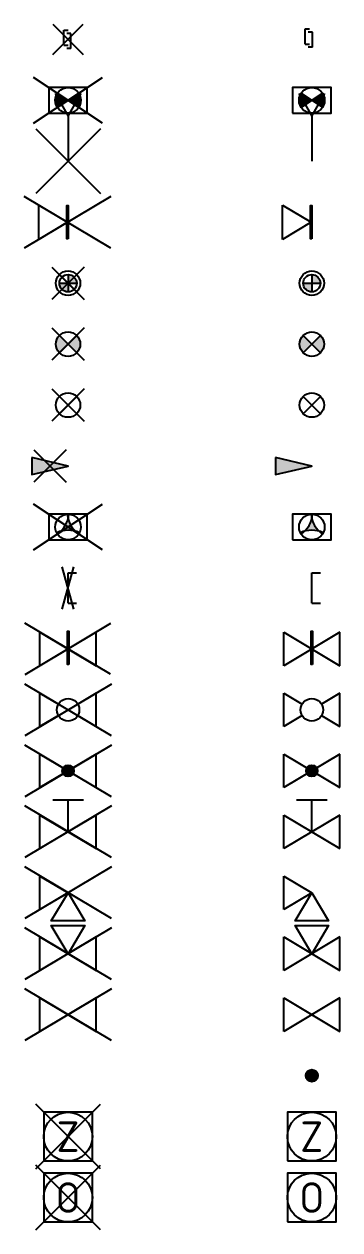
# Model space of a CAD drawing. Header units: metres. Extents: x -43.9 to -33.2, y 164.6 to 244.7.
# Drawn here: x -40.17 to -34.99, y 164.57 to 184.35 of the extents above; entities that cross this region are included whole.
import ezdxf
from ezdxf.enums import TextEntityAlignment as Align

# ---------------------------------------------------------------- set-up
doc = ezdxf.new("R2010")
doc.units = ezdxf.units.M
doc.layers.get('0').update_dxf_attribs({"color": 150})
doc.styles.add('NLCS-ISO', font='NLCS-ISO.ttf')

# ---------------------------------------------------------------- blocks, each defined once
blk = doc.blocks.new('SRI-AANSLUITPUT_ONTSTOPPINGSPUT-SO')
blk.add_lwpolyline([(-2, -2), (2, -2), (2, 2), (-2, 2)], close=True)
blk.add_circle((0, 0), 2)
at = {"style": 'NLCS-ISO'}
blk.add_text('O', height=2.5, dxfattribs=at).set_placement((0, 0), align=Align.MIDDLE_CENTER)
blk = doc.blocks.new('SRI-AANSLUITPUT_ZANDVANGPUT-SO')
at = {"flags": 128}
blk.add_lwpolyline([(-2, -2), (2, -2), (2, 2), (-2, 2)], close=True, dxfattribs=at)
blk.add_circle((0, 0), 2)
at = {"style": 'NLCS-ISO'}
blk.add_text('Z', height=2.5, dxfattribs=at).set_placement((-0.003, -0.007), align=Align.MIDDLE_CENTER)
blk = doc.blocks.new('SRI-HULPSTUK_AANSLUITING-SO')
h = blk.add_hatch(color=256)
h.dxf.hatch_style = 1
edge = h.paths.add_edge_path()
edge.add_arc((0, 0), 0.5, 0, 360)
blk.add_circle((0, 0), 0.5)
blk = doc.blocks.new('SRI-HULPSTUK_AFSLUITER-SO')
for p, q in [((2.304, 1.373), (-2.304, -1.373)), ((-2.304, 1.373), (2.304, -1.373)), ((-2.304, -1.373), (-2.304, 1.373)), ((2.304, -1.373), (2.304, 1.373))]:
    blk.add_line(p, q)
blk = doc.blocks.new('SRI-HULPSTUK_AFSLUITER_DRIEWEG-SO')
for p, q in [((2.304, 1.373), (-2.304, -1.373)), ((-2.304, 1.373), (2.304, -1.373)), ((-2.304, -1.373), (-2.304, 1.373)), ((2.304, -1.373), (2.304, 1.373))]:
    blk.add_line(p, q)
at = {"flags": 128}
blk.add_lwpolyline([(0, 0), (-1.373, 2.304), (1.373, 2.304)], close=True, dxfattribs=at)
blk = doc.blocks.new('SRI-HULPSTUK_AFSLUITER_HAAKS-SO')
for p, q in [((-2.304, 1.373), (0, 0)), ((-2.304, -1.373), (-2.304, 1.373)), ((0, 0), (-2.304, -1.373))]:
    blk.add_line(p, q)
at = {"flags": 128}
blk.add_lwpolyline([(0, 0), (1.373, -2.304), (-1.373, -2.304)], close=True, dxfattribs=at)
blk = doc.blocks.new('SRI-HULPSTUK_AFSLUITER_HANDBEDIEND-SO')
for p, q in [((-1.254, 2.619), (1.254, 2.619)), ((0, 0), (0, 2.619)), ((2.304, 1.373), (-2.304, -1.373)), ((-2.304, 1.373), (2.304, -1.373)), ((-2.304, -1.373), (-2.304, 1.373)), ((2.304, -1.373), (2.304, 1.373))]:
    blk.add_line(p, q)
blk = doc.blocks.new('SRI-HULPSTUK_AFSLUITER_KLEP-SO')
h = blk.add_hatch(color=256)
edge = h.paths.add_edge_path()
edge.add_arc((0, 0), 0.471, 0, 360)
for p, q in [((2.304, 1.373), (-2.304, -1.373)), ((-2.304, 1.373), (2.304, -1.373)), ((-2.304, -1.373), (-2.304, 1.373)), ((2.304, -1.373), (2.304, 1.373))]:
    blk.add_line(p, q)
blk.add_circle((0, 0), 0.471)
blk = doc.blocks.new('SRI-HULPSTUK_AFSLUITER_KOGEL-SO')
for p, q in [((-2.304, 1.373), (-0.793, 0.473)), ((-2.304, -1.373), (-2.304, 1.373)), ((2.304, 1.373), (0.793, 0.473)), ((2.304, -1.373), (2.304, 1.373)), ((-0.793, -0.473), (-2.304, -1.373)), ((0.793, -0.473), (2.304, -1.373))]:
    blk.add_line(p, q)
blk.add_circle((0, 0), 0.923)
blk = doc.blocks.new('SRI-HULPSTUK_AFSLUITER_SPINDEL-SO')
blk.add_hatch(color=256).paths.add_polyline_path([(0.052, -1.29), (-0.053, -1.29), (-0.053, 1.456), (0.052, 1.456)])
for p, q in [((2.304, 1.373), (-2.304, -1.373)), ((-2.304, 1.373), (2.304, -1.373)), ((-2.304, -1.373), (-2.304, 1.373)), ((-0.053, -1.29), (-0.053, 1.456)), ((0.052, -1.29), (0.052, 1.456)), ((2.304, -1.373), (2.304, 1.373)), ((-0.053, 0.083), (0.052, 0.083))]:
    blk.add_line(p, q)
at = {"flags": 128}
blk.add_lwpolyline([(0.052, -1.29), (-0.053, -1.29), (-0.053, 1.456), (0.052, 1.456)], close=True, dxfattribs=at)
blk = doc.blocks.new('SRI-HULPSTUK_AFSLUITSTUK_EINDKAP-SO')
for p, q in [((0, -1.25), (0, 1.25)), ((0, 1.25), (0.7, 1.25)), ((0, -1.25), (0.7, -1.25))]:
    blk.add_line(p, q)
blk = doc.blocks.new('SRI-HULPSTUK_CONTROLEPUT-SO')
h = blk.add_hatch(color=256)
h.dxf.hatch_style = 1
h.paths.add_polyline_path([(0.066, 1.048, 0.031281), (-0.066, 1.048, 0.041169), (0, 0.682, 0.041169)])
h.paths.add_polyline_path([(0, 0.682, -0.132759), (-0.59, -0.341, -0.132759), (0.59, -0.341, -0.132759)])
h.paths.add_polyline_path([(-0.59, -0.341, 0.041169), (-0.94, -0.467, 0.031281), (-0.875, -0.581, 0.041169)])
h.paths.add_polyline_path([(0.59, -0.341, 0.041169), (0.875, -0.581, 0.031281), (0.94, -0.467, 0.041169)])
at = {"flags": 128}
blk.add_lwpolyline([(-1.575, -1.05), (1.575, -1.05), (1.575, 1.05), (-1.575, 1.05)], close=True, dxfattribs=at)
blk.add_circle((0, 0), 1.05)
for centre, start, end in [((-2.187, 1.263), 305.44552, 354.55448), ((2.187, 1.263), 185.44552, 234.55448), ((0, -2.525), 65.44552, 114.55448)]:
    blk.add_arc(centre, 2.263, start, end)
blk = doc.blocks.new('SRI-HULPSTUK_DOORVOER-SO')
h = blk.add_hatch(color=256)
h.dxf.hatch_style = 1
h.paths.add_polyline_path([(-2.974, 0.705), (-2.974, -0.705), (0, 0)])
at = {"flags": 128}
blk.add_lwpolyline([(-2.974, 0.705), (-2.974, -0.705), (0, 0)], close=True, dxfattribs=at)
blk = doc.blocks.new('SRI-HULPSTUK_INLAAT-SO')
for p, q in [((-0.707, 0.707), (0.707, -0.707)), ((-0.707, -0.707), (0.707, 0.707))]:
    blk.add_line(p, q)
blk.add_circle((0, 0), 1)
blk = doc.blocks.new('SRI-HULPSTUK_INLAAT_125MM-SO')
h = blk.add_hatch(color=256)
h.dxf.hatch_style = 1
h.paths.add_polyline_path([(-0.707, 0.707, 0.198912), (-1, 0, 0.198912), (-0.707, -0.707), (0, 0)])
h = blk.add_hatch(color=256)
h.dxf.hatch_style = 1
h.paths.add_polyline_path([(1, 0, 0.198912), (0.707, 0.707), (0, 0), (0.707, -0.707, 0.198912)])
for p, q in [((-0.707, 0.707), (0.707, -0.707)), ((-0.707, -0.707), (0.707, 0.707))]:
    blk.add_line(p, q)
blk.add_circle((0, 0), 1)
blk = doc.blocks.new('SRI-HULPSTUK_INLAAT_160MM-SO')
h = blk.add_hatch(color=256)
h.dxf.hatch_style = 1
h.paths.add_polyline_path([(0, 0.71), (0, 0), (0.71, 0, 0.414214)])
h.paths.add_polyline_path([(0, 0), (-0.71, 0, 0.414214), (0, -0.71)])
for p, q in [((-0.71, 0), (0.71, 0)), ((0, 0.71), (0, -0.71))]:
    blk.add_line(p, q)
for radius in [1, 0.71]:
    blk.add_circle((0, 0), radius)
blk = doc.blocks.new('SRI-HULPSTUK_KEERKLEP-SO')
blk.add_hatch(color=256).paths.add_polyline_path([(0, -1.373), (-0.105, -1.373), (-0.105, 1.373), (0, 1.373)])
for p, q in [((-2.409, 1.404), (-0.052, 0)), ((-2.409, -1.404), (-2.409, 1.404)), ((-0.105, -1.373), (-0.105, 1.373)), ((0, -1.373), (0, 1.373)), ((-0.105, 0), (0, 0)), ((-0.052, 0), (-2.409, -1.404))]:
    blk.add_line(p, q)
at = {"flags": 128}
blk.add_lwpolyline([(0, -1.373), (-0.105, -1.373), (-0.105, 1.373), (0, 1.373)], close=True, dxfattribs=at)
blk = doc.blocks.new('SRI-HULPSTUK_ONTLUCHTING-SO')
blk.add_line((0, 3.713), (0, 0))
at = {"flags": 128}
blk.add_lwpolyline([(-1.071, 5.57), (0, 3.713), (1.071, 5.57)], dxfattribs=at)
blk = doc.blocks.new('SRI-HULPSTUK_ONTSTOPPINGSSTUK-SO')
for points in [[(-0.874, 0.582, 0.148069), (-1.05, 0, 0.148069), (-0.874, -0.582), (0, 0)], [(0, 0), (0.874, -0.582, 0.148069), (1.05, 0, 0.148069), (0.874, 0.582)]]:
    blk.add_hatch(color=256).paths.add_polyline_path(points)
for p, q in [((0.874, 0.582), (-0.874, -0.582)), ((-0.874, 0.582), (0.874, -0.582)), ((-0.874, -0.582), (0.874, 0.582))]:
    blk.add_line(p, q)
at = {"flags": 128}
blk.add_lwpolyline([(-1.575, -1.05), (1.575, -1.05), (1.575, 1.05), (-1.575, 1.05)], close=True, dxfattribs=at)
blk.add_circle((0, 0), 1.05)
blk = doc.blocks.new('SRI-HULPSTUK_VERLOOPSTUK-SO')
for p, q in [((-0.539, -0.383), (-0.539, 0.867)), ((-0.539, 0.867), (-0.193, 0.867)), ((0.048, 0.598), (-0.298, 0.598)), ((0.048, -0.652), (0.048, 0.598)), ((-0.539, -0.383), (-0.193, -0.383)), ((0.048, -0.652), (-0.298, -0.652))]:
    blk.add_line(p, q)
blk = doc.blocks.new('V-SRI-AANSLUITPUT_ONTSTOPPINGSPUT-SO')
for p, q in [((-2.652, -2.652), (2.652, 2.652)), ((2.652, -2.652), (-2.652, 2.652))]:
    blk.add_line(p, q)
blk.add_lwpolyline([(-2, -2), (2, -2), (2, 2), (-2, 2)], close=True)
blk.add_circle((0, 0), 2)
at = {"style": 'NLCS-ISO'}
blk.add_text('O', height=2.5, dxfattribs=at).set_placement((0, 0), align=Align.MIDDLE_CENTER)
blk = doc.blocks.new('V-SRI-AANSLUITPUT_ZANDVANGPUT-SO')
for p, q in [((-2.652, -2.652), (2.652, 2.652)), ((2.652, -2.652), (-2.652, 2.652))]:
    blk.add_line(p, q)
at = {"flags": 128}
blk.add_lwpolyline([(-2, -2), (2, -2), (2, 2), (-2, 2)], close=True, dxfattribs=at)
blk.add_circle((0, 0), 2)
at = {"style": 'NLCS-ISO'}
blk.add_text('Z', height=2.5, dxfattribs=at).set_placement((0, 0), align=Align.MIDDLE_CENTER)
blk = doc.blocks.new('V-SRI-HULPSTUK_AFSLUITER-SO')
for p, q in [((3.554, 2.118), (-3.554, -2.118)), ((3.554, -2.118), (-3.554, 2.118)), ((2.304, 1.373), (-2.304, -1.373)), ((-2.304, 1.373), (2.304, -1.373)), ((-2.304, -1.373), (-2.304, 1.373)), ((2.304, -1.373), (2.304, 1.373))]:
    blk.add_line(p, q)
blk = doc.blocks.new('V-SRI-HULPSTUK_AFSLUITER_DRIEWEG-SO')
for p, q in [((3.554, 2.118), (-3.554, -2.118)), ((3.554, -2.118), (-3.554, 2.118)), ((2.304, 1.373), (-2.304, -1.373)), ((-2.304, 1.373), (2.304, -1.373)), ((-2.304, -1.373), (-2.304, 1.373)), ((2.304, -1.373), (2.304, 1.373))]:
    blk.add_line(p, q)
at = {"flags": 128}
blk.add_lwpolyline([(0, 0), (-1.373, 2.304), (1.373, 2.304)], close=True, dxfattribs=at)
blk = doc.blocks.new('V-SRI-HULPSTUK_AFSLUITER_HAAKS-SO')
for p, q in [((3.554, 2.118), (-3.554, -2.118)), ((3.554, -2.118), (-3.554, 2.118)), ((-2.304, 1.373), (0, 0)), ((-2.304, -1.373), (-2.304, 1.373)), ((0, 0), (-2.304, -1.373))]:
    blk.add_line(p, q)
at = {"flags": 128}
blk.add_lwpolyline([(0, 0), (1.373, -2.304), (-1.373, -2.304)], close=True, dxfattribs=at)
blk = doc.blocks.new('V-SRI-HULPSTUK_AFSLUITER_HANDBEDIEND-SO')
for p, q in [((3.554, 2.118), (-3.554, -2.118)), ((3.554, -2.118), (-3.554, 2.118)), ((-1.254, 2.619), (1.254, 2.619)), ((0, 0), (0, 2.619)), ((2.304, 1.373), (-2.304, -1.373)), ((-2.304, 1.373), (2.304, -1.373)), ((-2.304, -1.373), (-2.304, 1.373)), ((2.304, -1.373), (2.304, 1.373))]:
    blk.add_line(p, q)
blk = doc.blocks.new('V-SRI-HULPSTUK_AFSLUITER_KLEP-SO')
h = blk.add_hatch(color=256)
edge = h.paths.add_edge_path()
edge.add_arc((0, 0), 0.471, 0, 360)
for p, q in [((3.554, 2.118), (-3.554, -2.118)), ((3.554, -2.118), (-3.554, 2.118)), ((2.304, 1.373), (-2.304, -1.373)), ((-2.304, 1.373), (2.304, -1.373)), ((-2.304, -1.373), (-2.304, 1.373)), ((2.304, -1.373), (2.304, 1.373))]:
    blk.add_line(p, q)
blk.add_circle((0, 0), 0.471)
blk = doc.blocks.new('V-SRI-HULPSTUK_AFSLUITER_KOGEL-SO')
for p, q in [((3.554, 2.118), (-3.554, -2.118)), ((3.554, -2.118), (-3.554, 2.118)), ((-2.304, 1.373), (-0.793, 0.473)), ((-2.304, -1.373), (-2.304, 1.373)), ((2.304, 1.373), (0.793, 0.473)), ((2.304, -1.373), (2.304, 1.373)), ((-0.793, -0.473), (-2.304, -1.373)), ((0.793, -0.473), (2.304, -1.373))]:
    blk.add_line(p, q)
blk.add_circle((0, 0), 0.923)
blk = doc.blocks.new('V-SRI-HULPSTUK_AFSLUITER_SPINDEL-SO')
blk.add_hatch(color=256).paths.add_polyline_path([(0.052, -1.29), (-0.053, -1.29), (-0.053, 1.456), (0.052, 1.456)])
for p, q in [((3.488, -2.079), (-3.554, 2.118)), ((3.488, 2.079), (-3.554, -2.118)), ((2.304, 1.373), (-2.304, -1.373)), ((-2.304, 1.373), (2.304, -1.373)), ((-2.304, -1.373), (-2.304, 1.373)), ((-0.053, -1.29), (-0.053, 1.456)), ((0.052, -1.29), (0.052, 1.456)), ((2.304, -1.373), (2.304, 1.373)), ((-0.053, 0.083), (0.052, 0.083))]:
    blk.add_line(p, q)
at = {"flags": 128}
blk.add_lwpolyline([(0.052, -1.29), (-0.053, -1.29), (-0.053, 1.456), (0.052, 1.456)], close=True, dxfattribs=at)
blk = doc.blocks.new('V-SRI-HULPSTUK_AFSLUITSTUK_EINDKAP-SO')
for p, q in [((0.485, -1.731), (-0.485, 1.731)), ((-0.485, -1.731), (0.485, 1.731)), ((0, -1.25), (0, 1.25)), ((0, 1.25), (0.7, 1.25)), ((0, -1.25), (0.7, -1.25))]:
    blk.add_line(p, q)
blk = doc.blocks.new('V-SRI-HULPSTUK_CONTROLEPUT-SO')
h = blk.add_hatch(color=256)
h.dxf.hatch_style = 1
h.paths.add_polyline_path([(0.066, 1.048, 0.031281), (-0.066, 1.048, 0.041169), (0, 0.682, 0.041169)])
h.paths.add_polyline_path([(0, 0.682, -0.132759), (-0.59, -0.341, -0.132759), (0.59, -0.341, -0.132759)])
h.paths.add_polyline_path([(-0.59, -0.341, 0.041169), (-0.94, -0.467, 0.031281), (-0.875, -0.581, 0.041169)])
h.paths.add_polyline_path([(0.59, -0.341, 0.041169), (0.875, -0.581, 0.031281), (0.94, -0.467, 0.041169)])
for p, q in [((2.825, -1.883), (-2.825, 1.883)), ((-2.825, -1.883), (2.825, 1.883))]:
    blk.add_line(p, q)
at = {"flags": 128}
blk.add_lwpolyline([(-1.575, -1.05), (1.575, -1.05), (1.575, 1.05), (-1.575, 1.05)], close=True, dxfattribs=at)
blk.add_circle((0, 0), 1.05)
for centre, start, end in [((-2.187, 1.263), 305.44552, 354.55448), ((2.187, 1.263), 185.44552, 234.55448), ((0, -2.525), 65.44552, 114.55448)]:
    blk.add_arc(centre, 2.263, start, end)
blk = doc.blocks.new('V-SRI-HULPSTUK_INLAAT-SO')
for p, q in [((-0.707, 0.707), (0.707, -0.707)), ((-0.707, -0.707), (0.707, 0.707))]:
    blk.add_line(p, q)
at = {"flags": 128}
for points in [[(-1.326, 1.326), (1.326, -1.326)], [(1.326, 1.326), (-1.326, -1.326)]]:
    blk.add_lwpolyline(points, dxfattribs=at)
blk.add_circle((0, 0), 1)
blk = doc.blocks.new('V-SRI-HULPSTUK_INLAAT_125MM-SO')
h = blk.add_hatch(color=256)
h.dxf.hatch_style = 1
h.paths.add_polyline_path([(-0.707, 0.707, 0.198912), (-1, 0, 0.198912), (-0.707, -0.707), (0, 0)])
h = blk.add_hatch(color=256)
h.dxf.hatch_style = 1
h.paths.add_polyline_path([(1, 0, 0.198912), (0.707, 0.707), (0, 0), (0.707, -0.707, 0.198912)])
for p, q in [((-0.707, 0.707), (0.707, -0.707)), ((-0.707, -0.707), (0.707, 0.707))]:
    blk.add_line(p, q)
at = {"flags": 128}
for points in [[(-1.326, 1.326), (1.326, -1.326)], [(1.326, 1.326), (-1.326, -1.326)]]:
    blk.add_lwpolyline(points, dxfattribs=at)
blk.add_circle((0, 0), 1)
blk = doc.blocks.new('V-SRI-HULPSTUK_INLAAT_160MM-SO')
h = blk.add_hatch(color=256)
h.dxf.hatch_style = 1
h.paths.add_polyline_path([(0, 0.71), (0, 0), (0.71, 0, 0.414214)])
h.paths.add_polyline_path([(0, 0), (-0.71, 0, 0.414214), (0, -0.71)])
for p, q in [((-0.707, 0.707), (0.707, -0.707)), ((-0.707, -0.707), (0.707, 0.707)), ((0, 0.71), (0, -0.71)), ((-0.71, 0), (0.71, 0))]:
    blk.add_line(p, q)
at = {"flags": 128}
for points in [[(-1.326, 1.326), (1.326, -1.326)], [(1.326, 1.326), (-1.326, -1.326)]]:
    blk.add_lwpolyline(points, dxfattribs=at)
for radius in [1, 0.71]:
    blk.add_circle((0, 0), radius)
blk = doc.blocks.new('V-SRI-HULPSTUK_KEERKLEP-SO')
blk.add_hatch(color=256).paths.add_polyline_path([(0, -1.373), (-0.105, -1.373), (-0.105, 1.373), (0, 1.373)])
for p, q in [((3.501, 2.118), (-3.606, -2.118)), ((3.501, -2.118), (-3.606, 2.118)), ((-2.409, 1.404), (-0.052, 0)), ((-2.409, -1.404), (-2.409, 1.404)), ((-0.105, -1.373), (-0.105, 1.373)), ((0, -1.373), (0, 1.373)), ((-0.105, 0), (0, 0)), ((-0.052, 0), (-2.409, -1.404))]:
    blk.add_line(p, q)
at = {"flags": 128}
blk.add_lwpolyline([(0, -1.373), (-0.105, -1.373), (-0.105, 1.373), (0, 1.373)], close=True, dxfattribs=at)
blk = doc.blocks.new('V-SRI-HULPSTUK_ONTLUCHTING-SO')
blk.add_line((0, 3.713), (0, 0))
at = {"flags": 128}
for points in [[(-1.071, 5.57), (0, 3.713), (1.071, 5.57)], [(-2.652, 2.652), (2.652, -2.652)], [(2.652, 2.652), (-2.652, -2.652)]]:
    blk.add_lwpolyline(points, dxfattribs=at)
blk = doc.blocks.new('V-SRI-HULPSTUK_ONTSTOPPINGSSTUK-SO')
for points in [[(-0.874, 0.582, 0.148069), (-1.05, 0, 0.148069), (-0.874, -0.582), (0, 0)], [(0, 0), (0.874, -0.582, 0.148069), (1.05, 0, 0.148069), (0.874, 0.582)]]:
    blk.add_hatch(color=256).paths.add_polyline_path(points)
for p, q in [((2.825, -1.883), (-2.825, 1.883)), ((-2.825, -1.883), (2.825, 1.883)), ((0.874, 0.582), (-0.874, -0.582)), ((-0.874, 0.582), (0.874, -0.582)), ((-0.874, -0.582), (0.874, 0.582))]:
    blk.add_line(p, q)
at = {"flags": 128}
blk.add_lwpolyline([(-1.575, -1.05), (1.575, -1.05), (1.575, 1.05), (-1.575, 1.05)], close=True, dxfattribs=at)
blk.add_circle((0, 0), 1.05)
blk = doc.blocks.new('V-SRI-HULPSTUK_VERLOOPSTUK-SO')
for p, q in [((-1.25, -1.25), (1.25, 1.25)), ((-1.25, 1.25), (1.25, -1.25)), ((-0.346, -0.49), (-0.346, 0.76)), ((-0.346, 0.76), (0, 0.76)), ((0.241, 0.49), (-0.105, 0.49)), ((0.241, -0.76), (0.241, 0.49)), ((-0.346, -0.49), (0, -0.49)), ((0.241, -0.76), (-0.105, -0.76))]:
    blk.add_line(p, q)
blk = doc.blocks.new('V-SRI-HULPSTUK_DOORVOER-SO')
h = blk.add_hatch(color=256)
h.dxf.hatch_style = 1
h.paths.add_polyline_path([(-2.974, 0.705), (-2.974, -0.705), (0, 0)])
blk.add_line((-2.194, -0.707), (-0.78, 0.707))
at = {"flags": 128}
for points in [[(-2.813, 1.326), (-0.161, -1.326)], [(-0.161, 1.326), (-2.813, -1.326)]]:
    blk.add_lwpolyline(points, dxfattribs=at)
blk.add_lwpolyline([(-2.974, 0.705), (-2.974, -0.705), (0, 0)], close=True, dxfattribs=at)

msp = doc.modelspace()

# ---------------------------------------------------------------- block references
at = {"xscale": 0.2, "yscale": 0.2, "zscale": 0.2}
for name, p in [('V-SRI-HULPSTUK_VERLOOPSTUK-SO', (-39.45, 184.102)), ('SRI-HULPSTUK_VERLOOPSTUK-SO', (-35.45, 184.102)), ('V-SRI-HULPSTUK_ONTSTOPPINGSSTUK-SO', (-39.45, 183.102)), ('V-SRI-HULPSTUK_ONTLUCHTING-SO', (-39.45, 182.102)), ('SRI-HULPSTUK_ONTSTOPPINGSSTUK-SO', (-35.45, 183.102)), ('SRI-HULPSTUK_ONTLUCHTING-SO', (-35.45, 182.102)), ('V-SRI-HULPSTUK_KEERKLEP-SO', (-39.45, 181.102)), ('SRI-HULPSTUK_KEERKLEP-SO', (-35.45, 181.102)), ('V-SRI-HULPSTUK_INLAAT_160MM-SO', (-39.45, 180.102)), ('SRI-HULPSTUK_INLAAT_160MM-SO', (-35.45, 180.102)), ('V-SRI-HULPSTUK_INLAAT_125MM-SO', (-39.45, 179.102)), ('SRI-HULPSTUK_INLAAT_125MM-SO', (-35.45, 179.102)), ('V-SRI-HULPSTUK_INLAAT-SO', (-39.45, 178.102)), ('SRI-HULPSTUK_INLAAT-SO', (-35.45, 178.102)), ('V-SRI-HULPSTUK_DOORVOER-SO', (-39.45, 177.102)), ('SRI-HULPSTUK_DOORVOER-SO', (-35.45, 177.102)), ('V-SRI-HULPSTUK_CONTROLEPUT-SO', (-39.45, 176.102)), ('SRI-HULPSTUK_CONTROLEPUT-SO', (-35.45, 176.102)), ('V-SRI-HULPSTUK_AFSLUITSTUK_EINDKAP-SO', (-39.45, 175.102)), ('SRI-HULPSTUK_AFSLUITSTUK_EINDKAP-SO', (-35.45, 175.102)), ('V-SRI-HULPSTUK_AFSLUITER_SPINDEL-SO', (-39.45, 174.102)), ('SRI-HULPSTUK_AFSLUITER_SPINDEL-SO', (-35.45, 174.102)), ('V-SRI-HULPSTUK_AFSLUITER_KOGEL-SO', (-39.45, 173.102)), ('SRI-HULPSTUK_AFSLUITER_KOGEL-SO', (-35.45, 173.102)), ('V-SRI-HULPSTUK_AFSLUITER_KLEP-SO', (-39.45, 172.102)), ('SRI-HULPSTUK_AFSLUITER_KLEP-SO', (-35.45, 172.102)), ('V-SRI-HULPSTUK_AFSLUITER_HANDBEDIEND-SO', (-39.45, 171.102)), ('SRI-HULPSTUK_AFSLUITER_HANDBEDIEND-SO', (-35.45, 171.102)), ('V-SRI-HULPSTUK_AFSLUITER_HAAKS-SO', (-39.45, 170.102)), ('SRI-HULPSTUK_AFSLUITER_HAAKS-SO', (-35.45, 170.102)), ('V-SRI-HULPSTUK_AFSLUITER_DRIEWEG-SO', (-39.45, 169.102)), ('SRI-HULPSTUK_AFSLUITER_DRIEWEG-SO', (-35.45, 169.102)), ('V-SRI-HULPSTUK_AFSLUITER-SO', (-39.45, 168.102)), ('SRI-HULPSTUK_AFSLUITER-SO', (-35.45, 168.102)), ('SRI-HULPSTUK_AANSLUITING-SO', (-35.45, 167.102)), ('V-SRI-AANSLUITPUT_ZANDVANGPUT-SO', (-39.45, 166.102)), ('SRI-AANSLUITPUT_ZANDVANGPUT-SO', (-35.45, 166.102)), ('V-SRI-AANSLUITPUT_ONTSTOPPINGSPUT-SO', (-39.45, 165.102)), ('SRI-AANSLUITPUT_ONTSTOPPINGSPUT-SO', (-35.45, 165.102))]:
    msp.add_blockref(name, p, dxfattribs=at)

doc.saveas('drawing.dxf')
